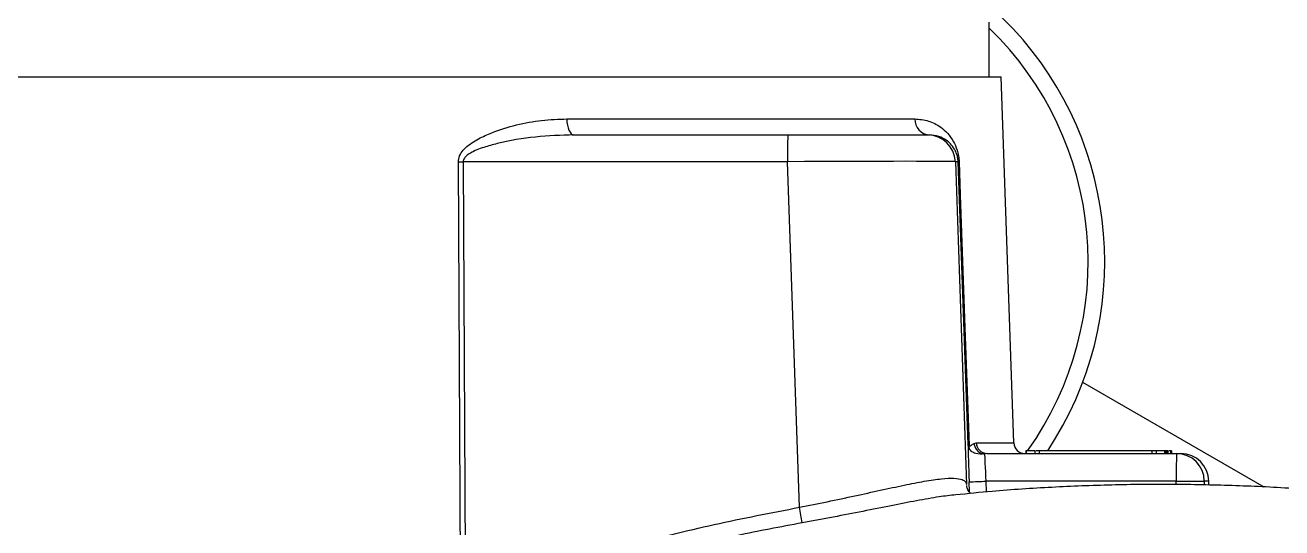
# Model space of a CAD drawing. Header units: millimetres. Extents: x 1964 to 5009, y 569 to 2723.
# Drawn here: x 4163.7 to 4390.3, y 2353.7 to 2444.4 of the extents above; entities that cross this region are included whole.
import ezdxf

# ---------------------------------------------------------------- set-up
doc = ezdxf.new("R2010")
doc.units = ezdxf.units.MM

msp = doc.modelspace()

# ---------------------------------------------------------------- linework, layer by layer
at = {"color": 7, "linetype": 'Continuous', "lineweight": 25}
for p, q in [((4337.499, 2435.102), (4337.499, 2444.972)), ((4089.126, 2435.102), (4339.652, 2435.102)), ((4341.958, 2369.055), (4339.652, 2435.102)), ((4261.356, 2427.497), (4324.092, 2427.497)), ((4262.626, 2424.602), (4301.188, 2424.602)), ((4301.188, 2424.602), (4326.403, 2424.602)), ((4326.403, 2424.602), (4326.742, 2424.602)), ((4301.142, 2419.777), (4242.678, 2419.777)), ((4242.678, 2419.777), (4243.055, 2341.123)), ((4303.299, 2357.425), (4301.142, 2419.777)), ((4331.4, 2419.777), (4333.415, 2361.533)), ((4331.904, 2419.777), (4331.4, 2419.777)), ((4333.682, 2368.769), (4331.904, 2419.777)), ((4387.091, 2361.045), (4354.365, 2379.94)), ((4334.775, 2368.94), (4335.18, 2369.055)), ((4335.18, 2369.055), (4341.958, 2369.055)), ((4344.08, 2367.624), (4344.08, 2367.124)), ((4344.176, 2367.624), (4344.08, 2367.624)), ((4344.176, 2367.624), (4344.176, 2367.124)), ((4345.712, 2367.624), (4344.176, 2367.624)), ((4345.712, 2367.624), (4345.712, 2367.124)), ((4345.728, 2367.624), (4345.712, 2367.624)), ((4345.728, 2367.624), (4345.728, 2367.124)), ((4346.534, 2367.624), (4346.534, 2367.124)), ((4366.812, 2367.624), (4346.534, 2367.624)), ((4366.812, 2367.624), (4366.812, 2367.124)), ((4367.574, 2367.624), (4367.574, 2367.124)), ((4369.109, 2367.624), (4367.574, 2367.624)), ((4369.109, 2367.624), (4369.109, 2367.124)), ((4369.233, 2367.624), (4369.109, 2367.624)), ((4369.233, 2367.624), (4369.233, 2367.124)), ((4369.31, 2367.624), (4369.233, 2367.624)), ((4369.31, 2367.624), (4369.31, 2367.124)), ((4369.393, 2367.624), (4369.31, 2367.624)), ((4369.393, 2367.624), (4369.393, 2367.124)), ((4369.408, 2367.624), (4369.393, 2367.624)), ((4369.408, 2367.624), (4369.408, 2367.124)), ((4369.514, 2367.624), (4369.408, 2367.624)), ((4369.514, 2367.624), (4369.514, 2367.124)), ((4369.591, 2367.624), (4369.514, 2367.624)), ((4369.591, 2367.624), (4369.591, 2367.124)), ((4369.71, 2367.624), (4369.591, 2367.624)), ((4369.71, 2367.624), (4369.71, 2367.124)), ((4370.164, 2367.624), (4370.164, 2367.124)), ((4370.225, 2367.624), (4370.225, 2367.124)), ((4370.345, 2367.624), (4370.225, 2367.624)), ((4370.345, 2367.624), (4370.345, 2367.124)), ((4337.081, 2367.124), (4336.673, 2367.043)), ((4337.081, 2367.124), (4371.271, 2367.124)), ((4371.271, 2367.124), (4372.073, 2367.124)), ((4333.948, 2360.194), (4333.884, 2362.02)), ((4371.225, 2362.124), (4336.91, 2362.124)), ((4336.91, 2362.124), (4336.977, 2360.191)), ((4371.225, 2362.124), (4376.271, 2362.124)), ((4371.225, 2361.529), (4371.225, 2362.124)), ((4377.073, 2362.124), (4376.271, 2362.124)), ((4376.271, 2362.124), (4376.271, 2361.429)), ((4377.073, 2361.413), (4377.073, 2362.124)), ((4309.404, 2355.658), (4303.798, 2354.616))]:
    msp.add_line(p, q, dxfattribs=at)
at = {"color": 7, "linetype": 'Continuous', "lineweight": 25, "flags": 128}
for points in [[(4261.356, 2427.497), (4261.388, 2426.927), (4261.466, 2426.382), (4261.585, 2425.881), (4261.744, 2425.444), (4261.934, 2425.086), (4262.15, 2424.82), (4262.384, 2424.657), (4262.626, 2424.602)], [(4242.197, 2341.123), (4242.168, 2347.119), (4242.051, 2371.104), (4241.812, 2419.777)], [(4332.082, 2419.777), (4332.291, 2413.78), (4333.126, 2389.795), (4333.864, 2368.587)]]:
    msp.add_lwpolyline(points, dxfattribs=at)
at = {"color": 7, "linetype": 'Continuous', "lineweight": 25}
for centre, radius, start, end in [((4296.624, 2401.73), 230, 0, 169.16329), ((4296.624, 2401.73), 210, 353.04862, 87.41373), ((4296.624, 2401.73), 61.716, 326.45296, 119.33475), ((4296.624, 2401.73), 58.716, 324.48916, 45.88125), ((4326.919, 2427.424), 2.828, 178.52133, 266.41162), ((4429.934, 2420.955), 128.798, 178.37751, 180.52437), ((4326.403, 2419.602), 5, 1.99872, 89.99883), ((4242.245, 2502.71), 82.934, 269.70105, 270.29895), ((4331.993, 2421.921), 2.147, 267.62542, 272.37458), ((4335.435, 2368.355), 1.587, 171.57287, 191.82511), ((4337.129, 2369.073), 1.949, 180.53014, 268.59074), ((4343.957, 2369.124), 2, 182, 270), ((4506.33, 2363.374), 135.111, 178.40951, 180.53004), ((4371.271, 2362.124), 5, 359.99877, 89.99877), ((4372.073, 2362.124), 5, 359.99877, 89.99877), ((4252.342, 4762.367), 2401.732, 271.945635, 272.017862), ((3963.728, 2295.659), 345.143, 9.83538, 10.30902)]:
    msp.add_arc(centre, radius, start, end, dxfattribs=at)
for centre, major_axis, ratio, start_param, end_param in [((4301.389, 2419.602), (30.012, 0.173), 0.0058617, 0.0094237, 1.579002), ((4333.958, 2362.02), (-0.279, 8), 0.0092432, 0.5664874, 1.5704735), ((4336.956, 2362.124), (-0.279, 5), 0.0092256, 0.1806299, 1.5702808)]:
    msp.add_ellipse(centre, major_axis=major_axis, ratio=ratio, start_param=start_param, end_param=end_param, dxfattribs=at)
for points, knots in [([(4241.812, 2419.777), (4241.822, 2419.944), (4241.855, 2420.516), (4242.288, 2421.41), (4243.454, 2422.723), (4245.351, 2423.937), (4248.446, 2425.325), (4252.265, 2426.507), (4256.822, 2427.348), (4259.847, 2427.448), (4261.356, 2427.497)], [0, 0, 0, 0, 0.021352, 0.0728126, 0.1233748, 0.2499525, 0.3661826, 0.5770211, 0.7888317, 1, 1, 1, 1]), ([(4324.092, 2427.497), (4324.919, 2427.426), (4326.573, 2427.282), (4328.505, 2426.257), (4330, 2424.988), (4331.002, 2423.64), (4331.662, 2422.19), (4331.999, 2420.885), (4332.057, 2420.117), (4332.082, 2419.777)], [0, 0, 0, 0, 0.2471586, 0.4942516, 0.6433281, 0.7917771, 0.8949186, 0.9533643, 1, 1, 1, 1]), ([(4262.626, 2424.602), (4260.317, 2424.534), (4255.699, 2424.399), (4250.25, 2423.459), (4246.344, 2422.391), (4244.438, 2421.662), (4243.307, 2420.904), (4242.902, 2420.46), (4242.71, 2420.112), (4242.688, 2419.882), (4242.678, 2419.777)], [0, 0, 0, 0, 0.3307571, 0.661265, 0.7793778, 0.9018744, 0.946098, 0.9683612, 0.9854268, 1, 1, 1, 1]), ([(4331.904, 2419.777), (4331.896, 2419.906), (4331.883, 2420.126), (4331.813, 2420.607), (4331.616, 2421.344), (4331.182, 2422.226), (4330.545, 2423.037), (4329.616, 2423.81), (4328.384, 2424.446), (4327.318, 2424.547), (4326.742, 2424.602)], [0, 0, 0, 0, 0.0195506, 0.0331429, 0.0802921, 0.1758879, 0.3265534, 0.4794068, 0.7186286, 1, 1, 1, 1]), ([(4333.881, 2368.029), (4333.788, 2368.272), (4333.694, 2368.518), (4333.683, 2368.766), (4333.682, 2368.769)], [0, 0, 0, 0, 0.988646, 1, 1, 1, 1]), ([(4333.682, 2368.769), (4333.682, 2368.768), (4333.688, 2368.705), (4333.777, 2368.646), (4333.864, 2368.587)], [0, 0, 0, 0, 0.0113379, 1, 1, 1, 1]), ([(4333.864, 2368.587), (4333.892, 2368.563), (4334.023, 2368.447), (4334.336, 2368.688), (4334.603, 2368.842), (4334.775, 2368.94)], [0, 0, 0, 0, 0.0857974, 0.4114987, 1, 1, 1, 1]), ([(4336.673, 2367.043), (4336.118, 2367.025), (4335.285, 2366.999), (4334.341, 2367.393), (4334.035, 2367.817), (4333.881, 2368.029)], [0, 0, 0, 0, 0.498626, 0.748287, 1, 1, 1, 1]), ([(4334.775, 2368.94), (4334.821, 2368.698), (4334.915, 2368.213), (4335.362, 2367.602), (4335.968, 2367.161), (4336.438, 2367.082), (4336.673, 2367.043)], [0, 0, 0, 0, 0.2500015, 0.500002, 0.7500015, 1, 1, 1, 1]), ([(4346.534, 2367.624), (4346.446, 2367.624), (4346.27, 2367.624), (4346.024, 2367.624), (4345.937, 2367.624), (4345.903, 2367.624)], [0, 0, 0, 0, 0.3795073, 0.7631607, 1, 1, 1, 1]), ([(4367.59, 2367.624), (4367.589, 2367.624), (4367.588, 2367.624), (4367.463, 2367.624), (4367.127, 2367.624), (4366.917, 2367.624), (4366.812, 2367.624)], [0, 0, 0, 0, 0.2809541, 0.5584494, 0.7790389, 1, 1, 1, 1]), ([(4370.164, 2367.624), (4370.169, 2367.624), (4370.173, 2367.624), (4369.886, 2367.624), (4369.885, 2367.624)], [0, 0, 0, 0, 0.9984051, 1, 1, 1, 1]), ([(4303.299, 2357.425), (4304.974, 2357.759), (4308.371, 2358.435), (4313.289, 2359.493), (4317.967, 2360.52), (4322.193, 2361.432), (4325.93, 2362.162), (4328.96, 2362.611), (4331.276, 2362.731), (4332.598, 2362.509), (4333.27, 2362.085), (4333.366, 2361.718), (4333.415, 2361.533)], [0, 0, 0, 0, 0.1077924, 0.2187137, 0.3264996, 0.4373987, 0.5447847, 0.6555285, 0.7589279, 0.8656708, 0.9323941, 1, 1, 1, 1]), ([(4394.35, 2360.624), (4393.611, 2360.684), (4389.262, 2361.035), (4381.287, 2361.366), (4370.441, 2361.601), (4359.61, 2361.496), (4348.807, 2361.069), (4339.421, 2360.467), (4333.652, 2359.879), (4331.463, 2359.656)], [0, 0, 0, 0, 0.0352985, 0.207858, 0.3801201, 0.5520874, 0.723762, 0.8951454, 1, 1, 1, 1]), ([(4334.2, 2359.922), (4334.199, 2359.922), (4334.097, 2359.985), (4333.734, 2360.356), (4333.458, 2360.968), (4333.448, 2361.268), (4333.445, 2361.359)], [0, 0, 0, 0, 0.0041506, 0.4089068, 0.8208559, 1, 1, 1, 1]), ([(4331.46, 2359.683), (4330.503, 2359.571), (4328.462, 2359.332), (4324.49, 2358.62), (4319.851, 2357.719), (4314.799, 2356.704), (4311.188, 2356.004), (4309.404, 2355.658)], [0, 0, 0, 0, 0.182109, 0.388188, 0.5898419, 0.7972818, 1, 1, 1, 1]), ([(4243.055, 2341.123), (4247.949, 2342.846), (4257.737, 2346.29), (4272.725, 2350.646), (4287.901, 2354.454), (4298.166, 2356.435), (4303.299, 2357.425)], [0, 0, 0, 0, 0.24906391, 0.49812915, 0.74906425, 1, 1, 1, 1]), ([(4303.798, 2354.616), (4301.832, 2354.252), (4295.931, 2353.158), (4286.148, 2351.048), (4273.217, 2347.818), (4259.125, 2343.755), (4249.07, 2340.227), (4244.038, 2338.461)], [0, 0, 0, 0, 0.0968115, 0.2904543, 0.4843107, 0.7418988, 1, 1, 1, 1])]:
    msp.add_open_spline(points, degree=3, knots=knots, dxfattribs=at)

doc.saveas('drawing.dxf')
